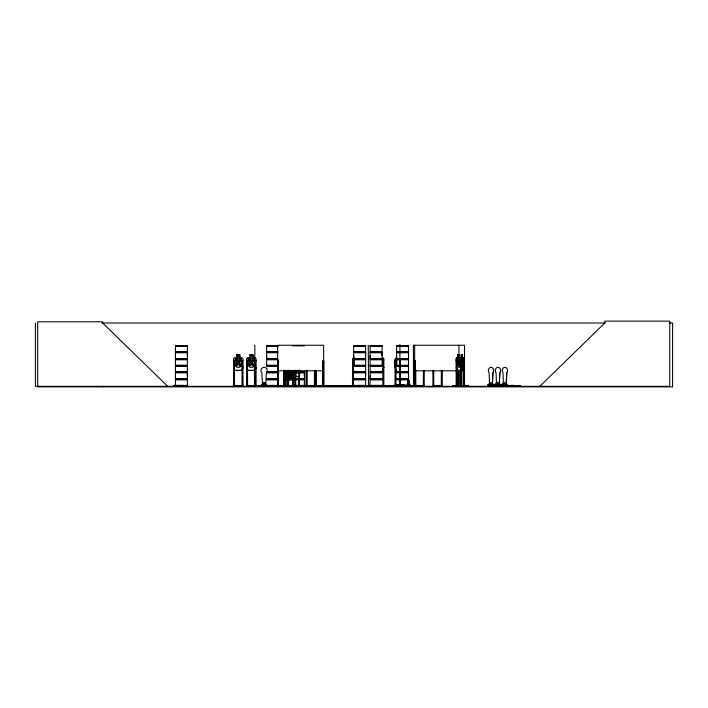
<?xml version="1.0" encoding="UTF-8"?>
<svg xmlns="http://www.w3.org/2000/svg" width="708" height="708" viewBox="0 0 708 708"><rect width="100%" height="100%" fill="white"/><g stroke="black" fill="none" stroke-linecap="round" stroke-linejoin="round"><path stroke-width="1.06" d="M175.442 378.7L175.442 372.833L187.399 372.833L187.381 378.7L175.442 378.7L175.46 375.762M175.442 358.611L175.442 352.743L187.399 352.743L187.381 358.611L175.442 358.611L175.46 355.673M187.381 375.762L187.381 372.833M187.381 355.673L187.381 352.743M277.784 358.611L266.633 358.611L266.651 355.673M304.387 375.762L304.387 372.833L299.971 372.833M353.681 358.611L353.681 352.743L365.629 352.743L365.62 358.611L353.681 358.611L353.69 355.673M365.62 375.762L365.62 372.833L353.681 372.833M365.62 355.673L365.62 352.743M382.072 378.7L370.125 378.7L370.134 375.762M370.125 358.611L370.125 352.743L382.072 352.743L382.063 358.611L370.125 358.611L370.134 355.673M382.063 355.673L382.063 352.743M396.551 358.611L396.551 352.743L408.498 352.743L408.489 358.611L396.551 358.611L396.56 355.673M408.489 375.762L408.489 372.833L396.551 372.833M408.489 355.673L408.489 352.743M249.862 386.196L259.438 386.196M249.862 385.842L259.438 385.807M363.629 386.196L373.213 386.311L373.204 385.798M395.294 385.506L395.294 385.002L404.879 385.046L395.303 385.046M404.87 385.506L404.879 385.046M408.197 386.249L408.445 380.196M492.246 385.099L492.901 372.789A3.195 2.664 -90 0 0 492.901 368.275A3.195 2.664 -90 0 0 489.131 368.275A3.195 2.664 -90 0 0 489.131 372.789L489.573 385.099M492.352 385.099L492.901 372.789M499.29 385.099L499.839 372.789A3.195 2.664 -90 0 0 499.839 368.275A3.195 2.664 -90 0 0 496.069 368.275A3.195 2.664 -90 0 0 496.069 372.789L496.512 385.099M506.105 385.099L506.769 372.789A3.195 2.664 -90 0 0 506.769 368.275A3.195 2.664 -90 0 0 502.999 368.275A3.195 2.664 -90 0 0 502.999 372.789L503.441 385.099M506.769 372.789L506.211 385.099L504.326 385.099M490.777 383.046L489.573 383.417L490.467 383.223M489.679 383.524C491.564 383.063 489.927 383.922 490.086 383.081M490.281 383.612C491.653 382.488 488.768 383.895 490.918 383.178M490.662 383.709L491.095 383.329L490.414 383.506M497.874 382.993C495.441 383.931 499.211 382.754 496.812 383.709M497.175 383.329L496.857 383.603M497.255 383.046L497.751 383.612M503.388 383.355L504.53 383.055L504.176 383.665M504.096 383.329L503.583 383.285L504.176 382.993M504.441 383.479L504.636 383.046L503.538 383.382M504.733 383.506L504.415 383.046L504.627 383.506M491.033 383.338L489.52 383.329L490.237 383.355M490.193 383.055L490.688 383.709M497.99 383.524L496.6 383.258M497.131 383.152L496.768 383.426L497.512 383.178M497.166 383.382L497.255 382.993M497.689 383.232L496.733 382.993M497.972 383.524L497.848 382.993M504.432 383.612L504.769 382.993L504.007 383.329M463.147 370.434L463.12 357.859M263.73 383.329C265.296 382.231 263.5 384.798 264.031 383.01M353.664 365.461L365.638 365.753L353.69 365.682M365.629 385.763L353.619 385.772L382.09 385.78L370.01 385.665L370.134 379.877L382.072 379.877M299.157 376.55L299.679 373.408M299.723 370.257L299.254 376.55L295.962 376.55M407.401 386.249L408.321 380.196L407.189 386.249M173.354 386.267L173.398 385.798M173.371 386.241L186.478 386.329M181.779 386.267L181.797 385.4M181.965 386.241L182.098 385.4M290.607 386.276L290.811 386.196M460.731 370.434L461.359 367.284L461.324 358.868L460.713 357.752L462.005 361.779L462.944 359.018L462.244 362.514L462.97 366.231L462.023 363.177L461.244 366.31M461.271 365.062L461.793 362.487L461.297 360.036M406.888 386.249L408.233 380.196L408.764 380.196L410.171 386.249M406.817 386.249L408.224 380.196M297.475 370.284L296.608 372.408L296.988 370.319M298.9 370.895L298.218 373.408L296.944 373.408L296.263 370.895M503.972 383.612L503.822 382.94L504.158 383.223M264.42 383.329L263.889 383.506L264.208 383.046M242.906 367.284L241.853 370.328L234.622 370.328L233.684 367.284L233.684 358.921M243.003 367.302L241.932 370.434L234.552 370.434L233.578 367.302M256.013 367.284L254.969 370.328L247.738 370.328L246.791 367.284L246.791 358.921L247.738 357.859M256.119 367.302L255.039 370.434L247.658 370.434L246.685 367.302M382.701 370.328L383.745 367.284M382.771 370.434L383.851 367.302M496.618 383.134L497.007 383.709M504.087 383.382L503.538 383.276L503.928 383.709M411.959 386.267L412.056 385.798L412.153 386.329M416.862 385.842L416.915 386.329M275.394 386.267L275.5 385.798M307.015 386.267L306.98 385.4M306.254 370.364L306.254 386.329L306.157 385.4L307.272 385.4L307.272 386.329L307.467 385.798M283.996 386.267L284.005 385.4M413.153 386.267L413.295 385.807M414.304 386.267L414.18 385.4M414.711 386.241L414.667 345.265M463.528 367.302L463.244 370.434L456.669 370.434L456.138 358.876L456.687 357.752L463.236 357.752L463.59 358.912L463.536 386.329L463.536 385.4M456.209 386.329L456.226 358.876L456.775 357.752M289.342 371.063C285.129 375.346 288.837 376.32 290.014 371.788C291.227 376.337 294.714 375.302 290.625 371.081M292.944 374.497L291.386 377.01L288.492 377.01L286.944 374.497L286.944 370.585M254.438 364.77L252.871 367.284L249.933 367.284L248.366 364.77L248.366 358.912L249.933 357.859L249.836 354.611L252.977 354.611L252.977 357.752M175.389 385.577L175.442 379.877L187.399 379.877L187.399 385.533L175.327 385.701L187.399 385.763L173.38 385.842M266.624 365.461L277.793 365.753L266.651 365.682M266.624 385.55L277.784 385.763M491.671 386.285L491.989 384.24M494.919 385.904C493.91 386.418 495.927 386.391 494.919 385.904L494.927 384.24L496.689 384.24M498.184 386.099L498.405 386.32M498.928 384.24L498.963 386.099M502.255 385.577L501.53 386.285L502.724 386.285M505.326 386.32L505.105 386.099M505.592 386.329L505.848 384.24M509.194 385.577L509.238 386.099M510.017 386.099L510.238 386.32M513.203 385.904C512.353 386.471 514.265 386.426 513.194 385.577M516.123 385.577L516.159 386.099M517.194 386.303L516.69 386.311M353.637 357.752L352.637 358.876L352.637 367.302L353.611 370.434M352.743 358.921L354.212 357.859M396.153 357.752L395.144 358.876L395.144 367.302L396.117 370.434M261.748 385.904C260.553 386.515 262.969 386.223 261.748 385.904L261.748 384.24L262.084 385.577M266.527 385.904C265.332 386.418 267.739 386.391 266.527 385.904L266.535 384.24L266.164 385.577M175.434 365.691L187.408 365.691L175.434 365.461M370.125 365.691L382.09 365.452M396.551 365.691L408.507 365.691L396.542 365.753L408.507 365.452L408.489 359.788L396.551 359.788M539.797 386.329L604.791 322.998L604.791 321.14L669.777 321.14L669.777 386.329L35.4 386.329L35.4 322.998M279.518 385.798L279.465 386.267M291.439 375.709L292.997 374.665M487.936 386.099L487.989 384.24L489.75 384.24M487.724 386.329L520.442 386.276L488.547 386.311M490.954 386.329L491.768 386.311M519.911 386.311L520.123 385.577L507.326 385.577M416.8 386.267L412.021 386.196M304.785 386.267L307.422 386.196M262.376 386.329L262.987 386.32M265.341 386.311L265.863 386.303M284.342 385.4L284.395 386.241M285.952 385.798L285.846 386.267M285.492 386.267L285.457 385.4M352.487 385.798L352.354 386.267M394.86 386.267L394.993 385.798M432.765 385.798L432.632 386.267M101.846 322.998L605.128 322.998M669.281 322.998L672.6 322.998L672.6 386.86L37.683 386.86L37.683 321.804L102.678 321.804L102.678 322.998L167.663 386.329M175.442 345.637L187.399 345.637M266.633 345.637L278.589 345.637M292.448 345.637L304.405 345.637M353.681 345.637L365.629 345.637M370.125 345.637L382.072 345.637M396.551 345.637L408.498 345.637M175.434 345.663L187.408 345.663M266.624 345.663L278.598 345.663M292.439 345.663L304.413 345.663M353.664 345.663L365.638 345.663M370.116 345.663L382.09 345.663M396.542 345.663L408.507 345.663M277.793 345.902L266.624 345.902L266.651 351.557L277.784 351.557M175.46 346.247L187.381 346.247M266.651 346.247L277.775 346.247M353.69 346.247L365.62 346.247M370.134 346.247L382.063 346.247M396.56 346.247L408.489 346.247M175.363 351.964L187.478 351.964M266.553 351.964L277.855 351.964M353.593 351.964L365.709 351.964M370.045 351.964L382.161 351.964M396.462 351.964L408.578 351.964M175.363 352.327L187.478 352.327M266.553 352.327L277.855 352.327M353.593 352.327L365.709 352.327M370.045 352.327L382.161 352.327M396.462 352.327L408.578 352.327M277.784 352.743L266.633 352.743L266.633 358.611M459.536 354.717L459.536 357.859L460.404 358.912L460.404 364.77L459.536 367.284L457.926 367.284L457.058 364.77L457.058 358.912L457.926 357.859L457.864 354.611L459.687 354.611L459.625 357.859M461.342 354.611L462.536 354.611L462.536 357.752M236.826 354.717L239.755 354.717L239.755 357.859L241.331 358.912L241.331 364.77L239.755 367.284L236.826 367.284L235.251 364.77L235.251 358.912L236.826 357.859L236.72 354.611L239.862 354.611L239.862 357.752M249.933 354.717L252.871 354.717L252.871 357.859L254.438 358.912L254.491 386.329M457.926 354.717L459.625 354.717M462.492 354.717L461.377 354.717L461.377 357.859M461.563 355.239L462.218 355.239L462.218 356.292L461.563 356.292M396.719 357.859L395.25 358.921L395.25 367.284M175.363 359.018L187.478 359.018M266.553 359.018L277.855 359.018M353.593 359.018L365.709 359.018M370.045 359.018L382.161 359.018M396.462 359.018L408.578 359.018M175.363 359.381L187.478 359.381M266.553 359.381L277.855 359.381M353.593 359.381L365.709 359.381M370.045 359.381L382.161 359.381M396.462 359.381L408.578 359.381M277.784 359.788L266.633 359.788L266.633 365.443L277.793 365.461M353.681 359.788L365.629 359.788L365.629 365.443L353.664 365.452M382.072 359.788L370.125 359.788L370.125 365.443M399.914 359.983L400.25 385.533M233.525 360.788L234.383 360.788L234.383 386.329M242.906 360.788L242.039 360.788L242.039 386.329M246.632 360.788L247.499 360.788L247.596 386.329M256.013 360.788L255.146 360.788L255.146 386.329L255.048 385.4M277.589 360.788L278.51 360.788L278.456 386.329M383.745 360.788L382.878 360.788L382.878 386.329M413.41 360.788L414.277 360.788L414.375 386.329M456.191 360.788L456.669 360.788L456.722 386.329M464.501 360.788L463.289 360.788L463.253 386.329M461.377 364.77L462.395 364.77L462.395 358.912L461.324 358.868L461.333 386.329L461.262 385.4M175.46 365.293L187.381 365.293M266.651 365.293L277.775 365.293M353.69 365.293L365.62 365.293M370.134 365.293L382.063 365.293M396.56 365.293L408.489 365.293M187.408 365.461L175.434 365.452L175.46 359.788L187.399 359.788L187.399 365.443M266.624 365.965L277.793 365.992M353.664 365.992L365.638 365.965L365.62 371.647L353.681 371.647M382.09 365.974L370.116 365.965L370.134 371.647L382.072 371.647M396.542 365.965L408.507 365.965L408.489 371.647L396.551 371.647M175.46 366.337L187.381 366.337M266.651 366.337L277.775 366.337M353.69 366.337L365.62 366.337M370.134 366.337L382.063 366.337M396.56 366.337L408.489 366.337M456.138 367.302L456.757 370.434M456.713 370.328L463.227 370.328M277.589 370.806L323.627 370.806M413.419 370.806L464.501 370.806M296.944 370.895L298.218 370.895M266.633 371.647L278.589 371.647M292.448 371.647L295.448 371.647M299.971 371.647L304.405 371.647M175.363 372.063L187.478 372.063M266.553 372.063L278.669 372.063M292.369 372.063L295.395 372.063M299.997 372.063L304.484 372.063M353.593 372.063L365.709 372.063M370.045 372.063L382.161 372.063M396.462 372.063L408.578 372.063M175.363 372.417L187.478 372.417M266.553 372.417L278.669 372.417M292.369 372.417L295.395 372.417M299.997 372.417L304.484 372.417M353.593 372.417L365.709 372.417M370.045 372.417L382.161 372.417M396.462 372.417L408.578 372.417M266.633 372.833L278.589 372.833M292.448 372.833L295.448 372.833M382.072 372.833L370.125 372.833L370.125 378.7M499.839 372.789L499.184 385.099L497.405 385.099M295.537 373.426L295.634 370.266M299.723 373.426L299.626 370.257M288.492 374.497L291.386 374.497L291.386 370.585M288.545 374.665L291.439 374.665L291.439 370.753M286.457 375.709L293.103 375.709M295.997 376.444L299.219 376.444M266.633 378.7L278.589 378.7M292.448 378.7L304.405 378.7L304.405 372.833M353.681 378.7L365.629 378.7L365.629 372.833M396.551 378.7L408.498 378.7L408.498 372.833M175.363 379.107L187.478 379.107M266.553 379.107L278.669 379.107M292.369 379.107L304.484 379.107M353.593 379.107L365.709 379.107M370.045 379.107L382.161 379.107M396.462 379.107L408.578 379.107M175.363 379.47L187.478 379.47M266.553 379.47L278.669 379.47M292.369 379.47L304.484 379.47M353.593 379.47L365.709 379.47M370.045 379.47L382.161 379.47M396.462 379.47L408.578 379.47M266.633 379.877L278.589 379.877M292.448 379.877L304.405 379.877L304.405 385.533M353.681 379.877L365.629 379.877L365.629 385.533M396.551 379.877L408.498 379.877M292.51 380.152L286.253 380.152L285.289 377.028M262.907 385.311L263.703 385.311M264.491 385.311L265.031 385.311M497.423 385.311L498.848 385.311M504.521 385.311L505.786 385.311M511.176 385.311L513.3 385.311M175.46 385.382L187.381 385.382M243.003 385.4L241.941 385.4L241.941 386.329M247.596 385.4L246.534 385.4L246.534 386.329L246.685 358.876L247.685 357.752L255.004 357.752L256.119 358.868L256.11 386.329M256.11 385.4L254.393 385.4L254.384 386.329M266.651 385.382L278.598 385.4L278.598 386.329M283.501 385.4L284.386 385.4M287.758 385.4L288.643 385.4L288.607 386.329L288.563 370.364M292.466 385.382L304.387 385.382M315.618 385.4L316.255 385.4M323.857 385.4L322.751 385.4L322.751 386.329M352.487 385.4L353.549 385.4L353.549 386.329M353.69 385.382L365.62 385.382M368.151 385.4L368.673 385.4M370.134 385.382L382.063 385.382M383.842 385.4L382.78 385.4L382.78 386.329M394.993 385.4L406.737 385.382M415.861 385.4L413.313 385.4L413.286 386.329M423.313 385.4L424.375 385.4L424.375 386.329M441.279 385.4L442.341 385.4L442.341 386.329M456.111 385.4L457.023 385.4M460.253 385.4L461.713 385.4M506.99 385.577L495.237 385.577L495.237 384.24M234.49 385.665L241.941 385.665M247.596 385.665L255.048 385.665M284.067 385.665L292.652 385.763L292.616 386.329M293.227 385.665L304.405 385.763L261.588 385.577M307.184 385.665L314.449 385.665M405.516 385.763L406.746 385.763L401.949 385.798L401.994 386.329M415.861 385.665L423.313 385.665M433.827 385.665L441.279 385.665M456.722 385.665L463.563 385.665M243.003 385.798L243.136 386.267M314.14 386.329L314.219 385.798L318.149 385.798L318.131 386.329M383.842 385.798L383.975 386.267M416.915 385.798L408.162 385.798L408.206 386.329M468.289 385.842L452.262 385.798L452.226 386.241L468.315 386.267L468.271 385.798M275.456 386.196L303.732 386.267M321.751 385.798L325.954 386.267M405.056 386.267L405.197 385.798M256.137 385.798L256.243 386.267M256.597 386.267L256.721 385.533M316.848 386.267L316.733 385.798L316.715 386.329M314.609 386.267L314.662 385.4M325.857 385.798L321.733 385.798L321.733 386.329M456.917 386.267L456.943 368.24M288.545 375.709L286.997 374.665L286.997 370.753M465.581 385.842L465.545 386.329M457.589 385.842L457.554 386.329M457.819 386.267L457.908 385.4L458.996 385.4L458.996 386.329M490.317 383.506L490.122 382.993M292.855 386.267L292.917 370.417M284.563 386.267L284.483 385.798M497.476 383.506L497.317 383.134M318.379 386.329L314.264 386.241M303.705 385.842L303.679 386.329M295.094 385.798L295.147 386.267M295.307 386.267L295.333 370.364L295.457 386.329M186.275 385.842L186.239 386.329M177.69 386.241L177.894 385.4M382.745 357.752L383.851 358.868L383.842 386.329M382.701 357.859L383.745 358.912M285.421 374.665L286.474 375.709M285.324 374.709L286.43 375.815L288.439 375.815L288.439 378.957L291.546 378.957L291.43 375.709M459.315 386.241L459.288 385.798M462.395 357.859L462.944 358.912L462.944 364.77L462.395 367.284L461.324 367.302L460.687 370.328L460.669 386.329M352.743 367.284L353.69 370.328M286.342 380.054L285.413 377.01L285.421 370.47M298.431 370.337L298.829 372.408L297.953 370.284M408.746 380.196L410.091 386.249M409.799 386.249L408.702 380.196L409.277 384.232M295.59 373.408L296.059 376.55M408.587 380.196L409.074 386.249M507.3 385.904L507.3 384.24L505.539 384.24L505.539 385.577M504.592 385.577L504.592 382.78L503.238 382.78L503.238 385.577M504.459 382.78L504.459 385.577M503.609 385.577L503.609 384.24L501.848 384.24L501.848 385.904M503.37 382.78L503.37 385.577M502.158 384.24L502.158 385.577M500.379 385.904L500.379 384.24L498.618 384.24L498.618 385.577M497.662 385.577L497.662 382.78L496.317 382.78L496.317 385.577M497.538 382.78L497.538 385.577M496.441 382.78L496.441 385.577M493.441 385.904L493.441 384.24L491.679 384.24L491.679 385.577M493.122 384.24L493.122 385.577L488.299 385.577L488.299 384.24M490.724 385.577L490.724 382.78L489.378 382.78L489.378 385.577M490.6 382.78L490.6 385.577M489.502 382.78L489.502 385.577M464.944 385.798L464.944 386.329M464.634 386.329L464.598 385.4L463.209 385.4L463.227 386.329M464.501 386.329L464.501 345.265L413.419 345.265L413.516 386.329M464.404 385.4L464.404 386.329M463.899 360.788L463.935 386.329M463.74 385.4L463.74 386.329M462.43 354.611L462.492 357.859M461.474 354.717L461.474 357.859M461.616 385.4L461.616 386.329L461.634 360.788L460.881 360.788L460.828 386.329M461.156 370.364L461.103 386.329M460.943 370.364L460.979 386.329M460.554 385.4L460.501 386.329M460.333 370.364L460.333 386.329L460.271 385.4M458.908 345.265L458.908 354.841M458.908 370.417L458.908 386.329M458.74 370.417L458.74 386.329M458.634 385.4L458.607 386.329M458.306 385.4L458.28 386.329M458.165 370.417L458.165 386.329M457.952 354.611L458.014 357.859M457.996 370.417L458.076 386.329M456.465 370.364L456.465 385.267M456.527 385.4L456.571 386.329M456.164 385.4L456.138 386.329M455.961 385.798L455.961 386.329M442.243 370.364L442.243 386.329M442.146 385.4L442.146 386.329M441.473 385.4L441.473 386.329M441.376 370.364L441.279 386.329M433.827 386.329L433.827 385.4L432.765 385.4L432.765 386.329M433.73 370.364L433.73 386.329M432.862 370.364L432.96 386.329M424.278 370.364L424.172 386.329M423.508 385.4L423.508 386.329M423.411 370.364L423.313 386.329M417.216 386.329L417.216 385.533L255.703 385.533L255.703 386.329M416.233 385.533L416.233 386.329M415.755 370.364L415.861 386.329M415.658 385.4L415.693 386.329M415.499 385.4L415.499 386.329M415.242 360.788L415.242 386.329L415.41 360.788L414.499 360.788L414.534 386.329M414.782 385.4L414.799 386.329M411.419 385.798L411.375 386.329M410.56 385.798L410.534 386.329M410.144 385.798L410.189 386.329M409.773 385.798L409.773 386.329M408.976 385.798L408.976 386.329M408.888 385.798L408.888 386.329M405.932 385.798L405.932 386.329M404.348 385.798L404.348 386.329M403.976 385.798L403.976 386.329M403.932 385.798L403.932 386.329M403.551 385.798L403.551 386.329M402.675 385.798L402.764 386.329M400.303 385.533L400.312 384.603L399.816 385.533M399.923 344.469L399.914 385.533M396.825 358.912L396.825 364.77M395.958 385.267L395.958 360.788L395.091 360.788L394.993 386.329M395.188 385.4L395.188 386.329M383.647 385.4L383.647 386.329M382.178 358.912L382.178 364.77M370.532 385.533L370.532 386.329M369.213 385.533L369.213 386.329M368.576 386.329L368.249 345.265M368.487 385.533L368.487 386.329M363.629 385.798L363.629 386.329M354.319 358.912L354.319 364.77M353.451 386.329L353.451 360.788L352.584 360.788L352.487 386.329M353.354 385.4L353.354 386.329M352.681 385.4L352.681 386.329M325.83 385.798L325.83 386.329M323.512 385.4L323.485 386.329M322.981 360.788L323.096 386.329M322.892 386.329L322.839 360.788L323.768 360.788L323.715 386.329L323.627 345.265L277.589 345.265L277.589 386.329M316.202 370.417L316.202 386.329M316.06 370.417L316.06 386.329M315.998 385.4L315.98 386.329M315.803 370.417L315.759 386.329M315.671 370.417L315.626 386.329M315.476 386.329L315.476 385.4L314.361 385.4L314.361 386.329L314.449 370.364M315.379 370.364L315.308 386.329L315.29 385.4M315.29 370.364L315.29 385.267M307.493 386.329L307.493 385.798L304.891 385.798L304.909 386.329M307.175 370.364L307.184 386.329M306.449 385.4L306.467 386.329M306.343 370.364L306.343 386.329M299.528 385.4L299.528 386.329M299.484 370.364L299.431 386.329M299.236 385.4L299.236 386.329L299.192 370.364M299.05 385.4L299.059 386.329M298.803 376.753L298.803 386.329L298.758 385.4M295.714 373.559L295.758 386.329M295.032 370.364L295.086 386.329M294.758 385.798L294.758 386.329M293.36 385.4L293.36 386.329M293.183 370.417L293.227 386.329M293.112 385.4L293.094 386.329M292.785 370.417L292.882 386.329M288.271 370.364L288.271 385.267M288.218 385.4L288.262 386.329M288.129 370.364L288.076 386.329M287.837 370.364L287.829 386.329M286.253 386.329L286.306 385.4L285.2 385.4L285.2 386.329M286.156 370.364L286.209 386.329M286.05 385.4L285.979 386.329M285.351 370.364L285.351 386.329M284.306 370.364L284.315 386.329M284.014 370.364L284.014 385.267M283.873 370.364L283.873 386.329M283.589 385.4L283.589 386.329M283.581 370.364L283.536 386.329M279.616 385.798L279.616 386.329M278.368 360.788L278.368 386.329M278.235 385.4L278.253 386.329M277.837 385.4L277.863 386.329M277.731 360.788L277.731 386.329M277.501 385.4L277.501 386.329M275.518 385.798L275.518 386.329M264.872 385.577L264.872 382.78L263.403 382.78L263.411 385.577M259.447 385.798L259.438 386.329M257.562 385.533L257.562 386.329M257.438 385.533L257.438 386.329M255.915 385.4L255.915 386.329M254.915 385.4L254.924 386.329L254.818 345.265M249.862 385.798L249.862 386.329M247.402 385.4L247.402 386.329M246.729 385.4L246.729 386.329M243.003 386.329L243.003 358.868L241.897 357.752L234.578 357.752L233.578 358.876L233.525 386.329M242.8 385.4L242.8 386.329M234.49 386.329L234.49 385.4L233.419 385.4L233.419 386.329M234.286 385.4L234.286 386.329M233.622 385.4L233.622 386.329M181.629 385.4L181.629 386.329M177.991 385.4L178.035 386.329M177.558 385.4L177.602 386.329M173.407 385.798L173.407 386.329M102.678 386.329L102.678 386.86M266.376 372.789L265.721 385.099L262.526 385.099L261.863 372.789A3.195 3.195 0 0 1 261.863 368.275A3.195 3.195 0 0 1 266.376 368.275A3.195 3.195 0 0 1 266.376 372.789M460.359 366.116L459.811 366.213L458.855 363.177L457.917 366.213L457.359 366.231L458.483 362.487L457.492 358.841L459.536 358.912L459.536 364.77L457.926 364.77L457.926 358.912L458.828 361.779L459.74 358.929L460.297 358.894L459.2 362.514L460.359 366.116M241.047 366.116L240.03 366.213L238.304 363.177C236.879 368.01 233.392 366.912 237.631 362.487C233.49 358.257 237.03 357.239 238.251 361.779C239.437 357.257 243.198 358.213 238.932 362.514L241.047 366.116M254.154 366.116L253.145 366.213L251.411 363.177C250.225 367.93 246.349 366.992 250.747 362.487C246.605 358.257 250.136 357.239 251.367 361.779C252.552 357.257 256.305 358.213 252.048 362.514L254.154 366.116M495.697 385.904C494.688 386.418 496.706 386.391 495.697 385.904M519.353 385.904C518.345 386.418 520.362 386.391 519.353 385.904M187.408 345.876L175.434 345.876L175.46 351.557L187.399 351.557L187.399 345.902M365.638 345.876L353.664 345.876L353.69 351.557L365.629 351.557L365.629 345.902M382.09 345.902L370.116 345.876L370.134 351.557L382.072 351.557L382.072 345.902M408.507 345.902L396.542 345.902L396.56 351.557L408.498 351.557L408.498 345.902M239.233 355.239L237.348 355.239L237.348 356.292L239.233 356.292L239.233 355.239M252.349 355.239L250.464 355.239L250.464 356.292L252.349 356.292L252.349 355.239M459.253 355.239L458.209 355.239L458.209 356.292L459.253 356.292L459.253 355.239M239.755 358.912L236.826 358.912L236.826 364.77L239.755 364.77L239.755 358.912M252.871 358.912L249.933 358.912L249.933 364.77L252.871 364.77L252.871 358.912M187.408 365.965L175.434 365.992L175.46 371.647L187.399 371.647L187.399 365.992M290.926 377.284L289.059 377.284L289.059 378.329L290.926 378.329L290.926 377.284"/></g></svg>
